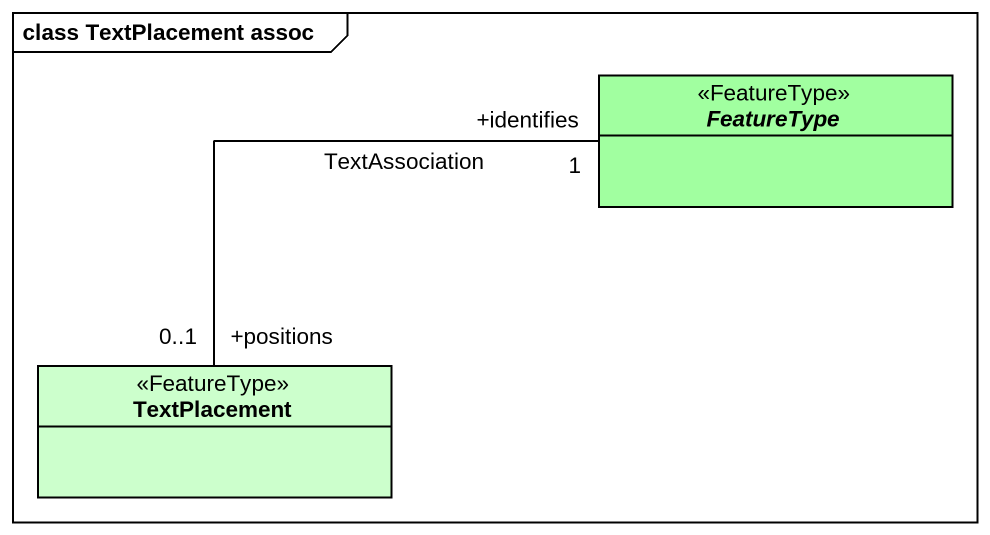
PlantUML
@startuml
mainframe class TextPlacement assoc
hide circle
hide empty members
abstract class FeatureType <<FeatureType>> #A1FFA0
class TextPlacement <<FeatureType>> #CCFFCC
FeatureType "+identifies\n1" -left- "+positions\n0..1" TextPlacement : TextAssociation
@enduml
